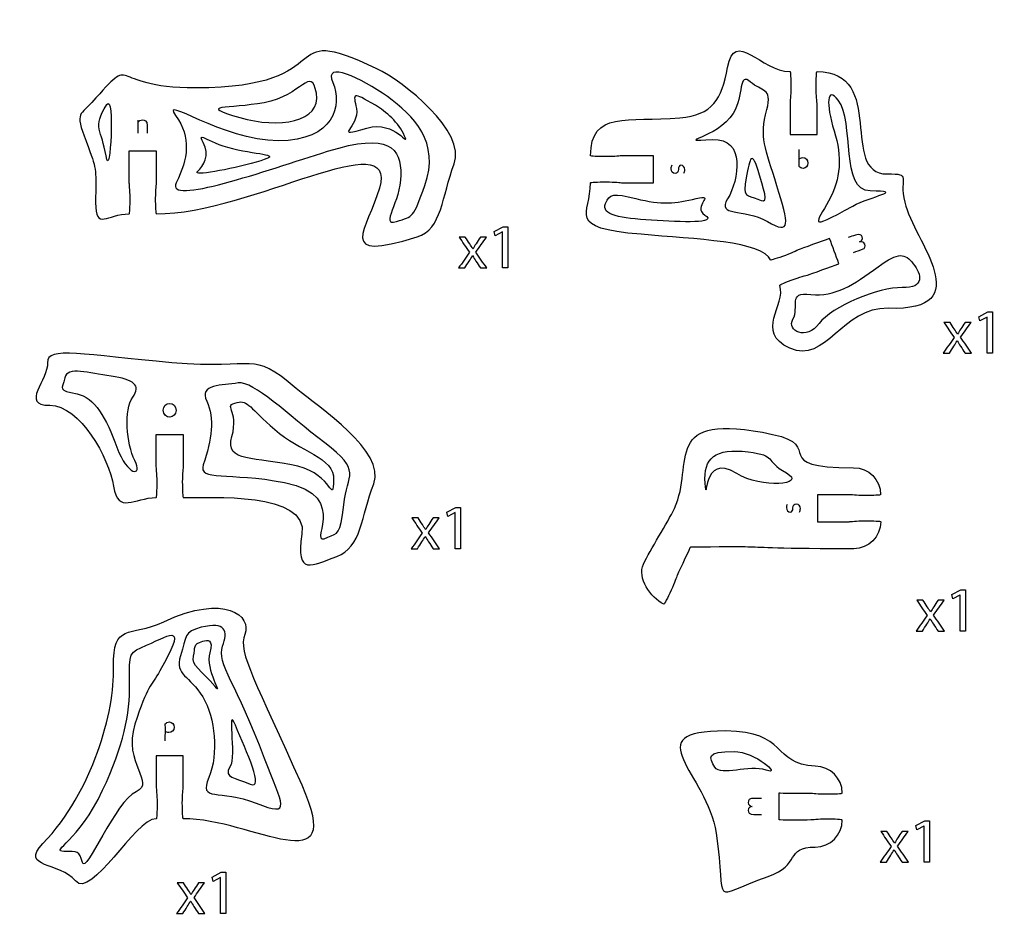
# Model space of a CAD drawing. Extents: x 0 to 1000, y 0 to 600.
# Drawn here: x 542 to 650, y 195.3 to 294.6 of the extents above; entities that cross this region are included whole.
import ezdxf

# ---------------------------------------------------------------- set-up
doc = ezdxf.new("R2010")
doc.units = 0
doc.header["$MEASUREMENT"] = 0
doc.layers.add('DEFAULT', color=7, linetype='CONTINUOUS')

msp = doc.modelspace()

# ---------------------------------------------------------------- linework, layer by layer
at = {"layer": 'DEFAULT', "color": 250}
for points in [[(595.61, 271.02), (595.6, 271.02), (594.8, 270.59), (594.68, 271.06), (595.68, 271.6), (596.21, 271.6), (596.21, 267.01), (595.61, 267.01)], [(649.44, 261.55), (649.43, 261.55), (648.63, 261.12), (648.51, 261.59), (649.52, 262.13), (650.04, 262.13), (650.04, 257.54), (649.44, 257.54)], [(590.36, 239.83), (590.34, 239.83), (589.54, 239.4), (589.42, 239.87), (590.43, 240.41), (590.96, 240.41), (590.96, 235.82), (590.36, 235.82)], [(646.45, 230.67), (646.43, 230.67), (645.63, 230.24), (645.51, 230.72), (646.52, 231.25), (647.04, 231.25), (647.04, 226.66), (646.45, 226.66)], [(642.45, 205), (642.43, 205), (641.63, 204.56), (641.51, 205.04), (642.52, 205.57), (643.04, 205.57), (643.04, 200.99), (642.45, 200.99)], [(564.3, 199.28), (564.29, 199.28), (563.49, 198.85), (563.37, 199.32), (564.37, 199.86), (564.9, 199.86), (564.9, 195.27), (564.3, 195.27)]]:
    msp.add_lwpolyline(points, close=True, dxfattribs=at)
at = {"layer": 'DEFAULT', "color": 1}
for points, knots in [([(554.15, 273.02), (551.69, 273.02), (550.42, 271.09), (550.42, 274.28), (550.42, 277.8), (550.61, 277.84), (549.62, 280.41), (548.09, 284.38), (548.53, 283.79), (550, 285.41), (555.19, 291.13), (551.28, 287.02), (561.52, 287.02), (578.14, 287.02), (570.17, 294.63), (581.65, 289.15), (584.67, 287.71), (591.61, 282.18), (590.24, 278.57), (588.87, 274.95), (588.92, 271.34), (586.13, 270.47), (576.88, 267.58), (580.63, 271.28), (581.94, 275.88), (584.03, 283.26), (567.78, 273.02), (557.15, 273.02), (557.1, 273.02), (557.05, 273.81), (557.05, 274.77), (557.05, 275.74), (557.15, 276.35), (557.15, 276.52), (557.15, 277.4), (557.15, 280.02), (557.15, 280.02), (556.15, 280.02), (555.15, 280.02), (554.15, 280.02), (554.15, 278.86), (554.15, 277.69), (554.15, 276.52), (554.15, 276.35), (554.25, 275.74), (554.25, 274.77), (554.25, 273.81), (554.21, 273.02), (554.15, 273.02)], [1, 1, 1, 1, 2, 2, 2, 3, 3, 3, 4, 4, 4, 5, 5, 5, 6, 6, 6, 7, 7, 7, 8, 8, 8, 9, 9, 9, 10, 10, 10, 11, 11, 11, 12, 12, 12, 13, 13, 13, 21.504, 21.504, 21.504, 31.426, 31.426, 31.426, 32.426, 32.426, 32.426, 33.426, 33.426, 33.426, 33.426]), ([(611.02, 270.75), (617.01, 270.23), (624.62, 269.97), (625.37, 267.9), (625.39, 267.85), (626.14, 268.08), (627.05, 268.41), (627.96, 268.74), (628.5, 269.04), (628.66, 269.1), (629.48, 269.4), (631.95, 270.3), (631.95, 270.3), (632.29, 269.36), (632.63, 268.42), (632.98, 267.48), (632.98, 267.48), (630.51, 266.58), (629.69, 266.28), (629.52, 266.22), (628.92, 266.11), (628.01, 265.78), (627.1, 265.45), (626.38, 265.13), (626.4, 265.08), (627.19, 262.9), (623.55, 259.91), (627.53, 258.09), (631.51, 256.27), (633.37, 262.69), (638.44, 262.53), (648.65, 262.21), (641.31, 270.01), (640.29, 274.31), (639.6, 277.18), (641.18, 277.47), (638.34, 277.46), (632.94, 277.43), (638.34, 288.83), (630.55, 288.83), (630.49, 288.83), (630.45, 288.05), (630.45, 287.08), (630.45, 286.11), (630.55, 285.51), (630.55, 285.33), (630.55, 284.16), (630.55, 283), (630.55, 281.83), (629.55, 281.83), (628.55, 281.83), (627.55, 281.83), (627.55, 283), (627.55, 284.16), (627.55, 285.33), (627.55, 285.51), (627.65, 286.11), (627.65, 287.08), (627.65, 288.05), (627.6, 288.83), (627.55, 288.83), (624.33, 288.83), (621.39, 293.69), (620.61, 289.29), (619.98, 285.74), (618.94, 284), (615.31, 283.69), (609.5, 283.19), (605.4, 284.53), (605.4, 279.48), (605.4, 279.42), (606.18, 279.38), (607.15, 279.38), (608.12, 279.38), (608.73, 279.48), (608.9, 279.48), (610.07, 279.48), (611.23, 279.48), (612.4, 279.48), (612.4, 278.48), (612.4, 277.48), (612.4, 276.48), (611.23, 276.48), (610.07, 276.48), (608.9, 276.48), (608.73, 276.48), (608.12, 276.58), (607.15, 276.58), (606.18, 276.58), (605.4, 276.54), (605.4, 276.48), (605.4, 272.9), (602.49, 271.48), (611.02, 270.75)], [1, 1, 1, 1, 2, 2, 2, 3, 3, 3, 4, 4, 4, 5, 5, 5, 13.500517, 13.500517, 13.500517, 14.500517, 14.500517, 14.500517, 15.500517, 15.500517, 15.500517, 16.500517, 16.500517, 16.500517, 17.500517, 17.500517, 17.500517, 18.500517, 18.500517, 18.500517, 19.500517, 19.500517, 19.500517, 20.500517, 20.500517, 20.500517, 21.500517, 21.500517, 21.500517, 22.500517, 22.500517, 22.500517, 23.500517, 23.500517, 23.500517, 33.420517, 33.420517, 33.420517, 41.930517, 41.930517, 41.930517, 51.850517, 51.850517, 51.850517, 52.850517, 52.850517, 52.850517, 53.850517, 53.850517, 53.850517, 54.850517, 54.850517, 54.850517, 55.850517, 55.850517, 55.850517, 56.850517, 56.850517, 56.850517, 57.850517, 57.850517, 57.850517, 58.850517, 58.850517, 58.850517, 68.770517, 68.770517, 68.770517, 77.270517, 77.270517, 77.270517, 87.190517, 87.190517, 87.190517, 88.190517, 88.190517, 88.190517, 89.190517, 89.190517, 89.190517, 90.190517, 90.190517, 90.190517, 90.190517]), ([(557.15, 241.49), (554.69, 241.49), (552.92, 239.6), (552.42, 242.75), (551.92, 245.9), (548.68, 251.75), (545.32, 251.75), (541.96, 251.75), (545.2, 254.62), (545.07, 256.48), (544.95, 258.35), (549.18, 257.36), (558.89, 256.48), (568.61, 255.61), (567.48, 258.02), (572.71, 253.62), (575.28, 251.47), (582.68, 246.65), (581.31, 243.04), (579.94, 239.43), (579.94, 235.94), (577.2, 234.94), (574.46, 233.95), (572.59, 232.7), (573.34, 237.43), (574.08, 242.17), (563.09, 241.49), (560.15, 241.49), (560.1, 241.49), (560.05, 242.28), (560.05, 243.25), (560.05, 244.21), (560.15, 244.82), (560.15, 244.99), (560.15, 245.87), (560.15, 248.5), (560.15, 248.5), (559.15, 248.5), (558.15, 248.5), (557.15, 248.5), (557.15, 248.5), (557.15, 245.87), (557.15, 244.99), (557.15, 244.82), (557.25, 244.21), (557.25, 243.25), (557.25, 242.28), (557.21, 241.49), (557.15, 241.49)], [1, 1, 1, 1, 2, 2, 2, 3, 3, 3, 4, 4, 4, 5, 5, 5, 6, 6, 6, 7, 7, 7, 8, 8, 8, 9, 9, 9, 10, 10, 10, 11, 11, 11, 12, 12, 12, 13, 13, 13, 21.504, 21.504, 21.504, 22.504, 22.504, 22.504, 23.504, 23.504, 23.504, 24.504, 24.504, 24.504, 24.504]), ([(630.91, 235.82), (631.84, 235.81), (633.69, 235.82), (634.62, 235.82), (636.27, 235.82), (637.62, 237.17), (637.62, 238.82), (637.62, 238.88), (636.83, 238.92), (635.87, 238.92), (634.9, 238.92), (634.29, 238.82), (634.11, 238.82), (633.24, 238.82), (630.61, 238.82), (630.61, 238.82), (630.61, 239.82), (630.61, 240.82), (630.61, 241.82), (630.61, 241.82), (633.24, 241.82), (634.11, 241.82), (634.29, 241.82), (634.9, 241.72), (635.87, 241.72), (636.83, 241.72), (637.61, 241.77), (637.61, 241.82), (637.61, 243.48), (636.27, 244.82), (634.61, 244.82), (624.95, 244.82), (631.54, 247.27), (625.62, 248.52), (612.99, 251.21), (617.04, 245.29), (614.71, 240.29), (613.97, 238.71), (612.01, 235.68), (611.27, 234.1), (610.57, 232.59), (612.03, 230.36), (613.53, 229.66), (613.58, 229.64), (613.95, 230.33), (614.36, 231.2), (614.77, 232.08), (614.93, 232.67), (615.01, 232.83), (615.38, 233.62), (616.48, 236), (616.48, 236), (616.48, 236), (620.56, 236.01), (622.21, 236.01), (624.18, 236.01), (623.91, 235.87), (630.91, 235.82)], [1, 1, 1, 1, 2, 2, 2, 3, 3, 3, 4, 4, 4, 5, 5, 5, 6, 6, 6, 14.504, 14.504, 14.504, 15.504, 15.504, 15.504, 16.504, 16.504, 16.504, 17.504, 17.504, 17.504, 18.504, 18.504, 18.504, 19.504, 19.504, 19.504, 20.504, 20.504, 20.504, 21.504, 21.504, 21.504, 22.504, 22.504, 22.504, 23.504, 23.504, 23.504, 24.504, 24.504, 24.504, 25.504, 25.504, 25.504, 26.504, 26.504, 26.504, 27.504, 27.504, 27.504, 27.504]), ([(560.15, 205.81), (567.95, 205.81), (578.29, 198.27), (573.31, 209.56), (568.33, 220.84), (566.16, 224.31), (566.99, 226.3), (567.82, 228.29), (564.85, 230.91), (557.98, 227.7), (554.16, 225.91), (552.29, 227.66), (552.42, 222.68), (552.54, 217.69), (550.14, 208.91), (544.57, 203.04), (541.96, 200.3), (546.44, 201.03), (548.19, 198.9), (549.93, 196.77), (554.8, 205.81), (557.15, 205.81), (557.21, 205.81), (557.25, 206.6), (557.25, 207.56), (557.25, 208.53), (557.15, 209.14), (557.15, 209.31), (557.15, 210.19), (557.15, 212.81), (557.15, 212.81), (558.15, 212.81), (559.15, 212.81), (560.15, 212.81), (560.15, 212.81), (560.15, 210.19), (560.15, 209.31), (560.15, 209.14), (560.05, 208.53), (560.05, 207.56), (560.05, 206.6), (560.1, 205.81), (560.15, 205.81)], [1, 1, 1, 1, 2, 2, 2, 3, 3, 3, 4, 4, 4, 5, 5, 5, 6, 6, 6, 7, 7, 7, 8, 8, 8, 9, 9, 9, 10, 10, 10, 11, 11, 11, 19.504, 19.504, 19.504, 20.504, 20.504, 20.504, 21.504, 21.504, 21.504, 22.504, 22.504, 22.504, 22.504]), ([(620.4, 215.56), (627.29, 215.56), (625.55, 211.87), (630.36, 211.66), (632.01, 211.59), (633.35, 210.32), (633.35, 208.66), (633.35, 208.61), (632.57, 208.56), (631.6, 208.56), (630.63, 208.56), (630.03, 208.66), (629.85, 208.66), (628.98, 208.66), (626.35, 208.67), (626.35, 208.67), (626.35, 207.67), (626.35, 206.67), (626.35, 205.67), (626.35, 205.67), (628.98, 205.66), (629.85, 205.67), (630.03, 205.67), (630.64, 205.76), (631.6, 205.76), (632.57, 205.76), (633.35, 205.72), (633.35, 205.66), (633.35, 204), (632.01, 202.66), (630.35, 202.66), (626.97, 202.66), (628.75, 200.64), (625.14, 199.4), (618.34, 197.06), (620.61, 195.84), (619.35, 204.22), (618.36, 210.86), (610.27, 215.56), (620.4, 215.56)], [1, 1, 1, 1, 2, 2, 2, 3.009849, 3.009849, 3.009849, 4.009849, 4.009849, 4.009849, 5.009849, 5.009849, 5.009849, 6.009849, 6.009849, 6.009849, 14.513849, 14.513849, 14.513849, 15.513849, 15.513849, 15.513849, 16.513849, 16.513849, 16.513849, 17.513849, 17.513849, 17.513849, 18.513849, 18.513849, 18.513849, 19.513849, 19.513849, 19.513849, 20.513849, 20.513849, 20.513849, 21.513849, 21.513849, 21.513849, 21.513849])]:
    msp.add_open_spline(points, degree=3, knots=knots, dxfattribs=at)
at = {"layer": 'DEFAULT', "color": 5}
for points, knots in [([(586.98, 276.17), (585.66, 272.51), (585.73, 272.77), (583.83, 272.18), (581.92, 271.6), (584.32, 274.34), (584.32, 277.33), (584.32, 280.32), (583.08, 282.14), (576.19, 279.98), (569.3, 277.82), (558.1, 273.84), (559.38, 276.49), (560.67, 279.15), (561.09, 281.51), (559.3, 283.94), (557.51, 286.37), (564.49, 281.14), (570.71, 281.14), (576.94, 281.15), (577.85, 285.13), (576.77, 287.62), (575.69, 290.11), (579.92, 288.12), (582.83, 286.05), (585.73, 283.97), (588.72, 280.98), (586.98, 276.17)], [1, 1, 1, 1, 2, 2, 2, 3, 3, 3, 4, 4, 4, 5, 5, 5, 6, 6, 6, 7, 7, 7, 8, 8, 8, 9, 9, 9, 10, 10, 10, 10]), ([(624.97, 284.62), (624.13, 281.42), (624.79, 280.44), (626.09, 276.15), (627.4, 271.86), (627.71, 270.62), (625.04, 272.17), (622.36, 273.73), (619.37, 272.62), (620.62, 274.7), (621.86, 276.78), (622.65, 281.5), (618.94, 281.28), (614.35, 281.01), (619.5, 281.33), (621.24, 284.19), (622.45, 286.18), (621.79, 288.86), (623.17, 287.67), (624.37, 286.64), (625.61, 287.05), (624.97, 284.62)], [0, 0, 0, 0, 1, 1, 1, 2, 2, 2, 3, 3, 3, 4, 4, 4, 5, 5, 5, 6, 6, 6, 7, 7, 7, 7]), ([(631.83, 274.45), (633.22, 277.03), (633.36, 279.27), (632.44, 282.26), (631.53, 285.25), (631.63, 287.31), (632.91, 285.65), (634.75, 283.25), (633.13, 275.57), (636.46, 275.57), (640.43, 275.57), (636.55, 275.03), (634.51, 273.89), (629.24, 270.93), (630.58, 272.12), (631.83, 274.45)], [0, 0, 0, 0, 1, 1, 1, 2, 2, 2, 3, 3, 3, 4, 4, 4, 5, 5, 5, 5]), ([(637.34, 267.15), (634.61, 265.15), (632.53, 263.75), (629.87, 264.08), (627.22, 264.41), (628.63, 262.67), (627.88, 261.34), (627.13, 260.01), (629.37, 258.93), (630.78, 260.84), (632.2, 262.75), (637.42, 264.91), (640, 264.83), (642.57, 264.74), (642.16, 266.32), (641.24, 267.48), (640.33, 268.65), (639.63, 268.83), (637.34, 267.15)], [0, 0, 0, 0, 1, 1, 1, 2, 2, 2, 3, 3, 3, 4, 4, 4, 5, 5, 5, 6, 6, 6, 6]), ([(548.36, 253.02), (546.15, 253.45), (546.71, 253.47), (547, 254.79), (547.29, 256.13), (549.64, 255.31), (552.13, 254.98), (554.62, 254.64), (555.53, 253.98), (554.54, 252.65), (553.54, 251.32), (553.83, 247.46), (554.77, 245.61), (555.7, 243.77), (553.95, 243.85), (552.79, 247.09), (551.63, 250.33), (550.27, 252.64), (548.36, 253.02)], [0, 0, 0, 0, 1, 1, 1, 2, 2, 2, 3, 3, 3, 4, 4, 4, 5, 5, 5, 6, 6, 6, 6]), ([(562.38, 245.14), (563.3, 247.94), (563.67, 250.31), (562.76, 252.21), (561.84, 254.1), (564.5, 253.98), (566.24, 254.23), (567.99, 254.47), (571.72, 250.74), (575.87, 247.58), (580.02, 244.43), (578.4, 244.18), (577.99, 240.7), (577.57, 237.21), (577.33, 237.64), (576.22, 237.09), (573.5, 235.76), (579.11, 241.71), (571.39, 243.18), (565.23, 244.36), (561.78, 243.28), (562.38, 245.14)], [0, 0, 0, 0, 1, 1, 1, 2, 2, 2, 3, 3, 3, 4, 4, 4, 5, 5, 5, 6, 6, 6, 7, 7, 7, 7]), ([(622.89, 246.57), (619.25, 247.02), (617.88, 245.91), (618.13, 243.08), (618.38, 240.26), (617.66, 246.67), (621.64, 244.16), (624.34, 242.46), (629.51, 242.91), (627.15, 244.24), (624.57, 245.7), (626.22, 246.15), (622.89, 246.57)], [0, 0, 0, 0, 1, 1, 1, 2, 2, 2, 3, 3, 3, 4, 4, 4, 4]), ([(551.2, 208.97), (548.56, 203.27), (545.34, 202.24), (546.9, 202.18), (548.46, 202.12), (548.58, 202.31), (548.95, 200.94), (549.33, 199.57), (552.67, 207.85), (554.91, 208.81), (557.15, 209.78), (553.39, 211.96), (554.79, 216.31), (556.18, 220.67), (556.6, 220.54), (557.56, 222.25), (560.51, 227.54), (559.07, 226.42), (556.07, 225.09), (554.16, 224.25), (554.12, 224.35), (554.18, 220.86), (554.25, 217.37), (553.51, 213.98), (551.2, 208.97)], [0, 0, 0, 0, 1, 1, 1, 2, 2, 2, 3, 3, 3, 4, 4, 4, 5, 5, 5, 6, 6, 6, 7, 7, 7, 8, 8, 8, 8]), ([(569.19, 212.52), (571.14, 207.29), (572.36, 205.92), (568.25, 207.54), (564.14, 209.16), (561.84, 207.59), (563, 210.4), (564.08, 213.02), (563.73, 217), (562.31, 219.36), (560.9, 221.73), (559.16, 221.73), (559.85, 223.91), (560.53, 226.09), (560.18, 226.59), (562.15, 227.08), (564.87, 227.77), (565.14, 226.67), (564.52, 224.97), (563.83, 223.1), (566.12, 220.71), (569.19, 212.52)], [0, 0, 0, 0, 1, 1, 1, 2, 2, 2, 3, 3, 3, 4, 4, 4, 5, 5, 5, 6, 6, 6, 7, 7, 7, 7])]:
    msp.add_open_spline(points, degree=3, knots=knots, dxfattribs=at)
at = {"layer": 'DEFAULT', "color": 3}
for points, knots in [([(566.45, 283.72), (561.41, 285.18), (565.27, 284.67), (569.13, 285.37), (573.37, 286.13), (574.35, 289.61), (574.94, 286.42), (575.52, 283.22), (570.74, 282.47), (566.45, 283.72)], [0, 0, 0, 0, 1, 1, 1, 2, 2, 2, 3, 3, 3, 3]), ([(551.66, 285.16), (549.98, 282.61), (551.13, 282.35), (551.58, 279.46), (552.04, 276.57), (552.58, 286.55), (551.66, 285.16)], [0, 0, 0, 0, 1, 1, 1, 2, 2, 2, 2]), ([(579.38, 284.75), (579.07, 286.41), (578.81, 286.67), (581.5, 285.09), (582.64, 284.42), (584.12, 283.14), (584.74, 281.67), (585.36, 280.19), (583.71, 283.48), (580.55, 282.56), (576.52, 281.38), (579.79, 282.61), (579.38, 284.75)], [0, 0, 0, 0, 1, 1, 1, 2, 2, 2, 3, 3, 3, 4, 4, 4, 4]), ([(562.37, 280.96), (563.13, 279.54), (562.41, 278.32), (561.75, 277.74), (561.08, 277.16), (565.32, 277.95), (568.26, 278.78), (571.21, 279.61), (569.31, 279.52), (566.2, 280.14), (562.93, 280.79), (561.61, 282.39), (562.37, 280.96)], [0, 0, 0, 0, 1, 1, 1, 2, 2, 2, 3, 3, 3, 4, 4, 4, 4]), ([(624.16, 277.34), (624.9, 274.81), (625.16, 274.11), (623.98, 274.64), (622.8, 275.16), (622.23, 274.79), (622.67, 277.03), (623.11, 279.27), (623.29, 280.33), (624.16, 277.34)], [0, 0, 0, 0, 1, 1, 1, 2, 2, 2, 3, 3, 3, 3]), ([(610.41, 274.73), (607.9, 275.37), (607.53, 275.25), (607.06, 274.17), (606.52, 272.89), (608.73, 272.53), (612.15, 272.32), (615.57, 272.11), (619.59, 271.91), (618.09, 272.89), (616.6, 273.86), (619.43, 275.26), (617.13, 274.73), (614.83, 274.19), (613.33, 273.98), (610.41, 274.73)], [0, 0, 0, 0, 1, 1, 1, 2, 2, 2, 3, 3, 3, 4, 4, 4, 5, 5, 5, 5]), ([(566.16, 252.08), (564.42, 251.69), (566.39, 251.28), (565.56, 248.29), (564.72, 245.3), (568.1, 246.11), (572.88, 244.97), (576.82, 244.03), (576.7, 240.57), (576.86, 243.49), (577, 245.93), (573.05, 246.61), (570.31, 249.05), (567.57, 251.49), (567.32, 252.33), (566.16, 252.08)], [0, 0, 0, 0, 1, 1, 1, 2, 2, 2, 3, 3, 3, 4, 4, 4, 5, 5, 5, 5]), ([(562.31, 225.53), (561.18, 225.21), (561.53, 224.86), (561.28, 223.86), (561.03, 222.87), (562.16, 222.35), (563.71, 220.49), (564.64, 219.36), (562.55, 222.37), (563.11, 224.26), (563.55, 225.79), (562.85, 225.68), (562.31, 225.53)], [0, 0, 0, 0, 1, 1, 1, 2, 2, 2, 3, 3, 3, 4, 4, 4, 4]), ([(565.95, 216.19), (567.15, 213.27), (569.25, 208.91), (567.57, 209.66), (565.89, 210.41), (564.6, 210.33), (565.34, 211.56), (566.09, 212.8), (564.92, 218.7), (565.95, 216.19)], [0, 0, 0, 0, 1, 1, 1, 2, 2, 2, 3, 3, 3, 3]), ([(621.33, 213.28), (618.18, 213.28), (618.55, 212.62), (619.21, 211.54), (619.87, 210.46), (623, 211.87), (624.89, 211.21), (626.78, 210.54), (623.62, 213.28), (621.33, 213.28)], [0, 0, 0, 0, 1, 1, 1, 2, 2, 2, 3, 3, 3, 3])]:
    msp.add_open_spline(points, degree=3, knots=knots, dxfattribs=at)
at = {"layer": 'DEFAULT', "color": 250}
for points, knots in [([(555.16, 281.99), (555.16, 282.34), (555.16, 282.69), (555.16, 283.05), (555.16, 283.2), (555.16, 283.32), (555.15, 283.44)], [0, 0, 0, 0, 3, 3, 3, 4, 4, 4, 4]), ([(555.16, 283.2), (555.23, 283.34), (555.4, 283.47), (555.64, 283.47), (555.84, 283.47), (556.15, 283.35), (556.15, 282.85), (556.15, 282.57), (556.15, 282.28), (556.15, 281.99)], [0, 0, 0, 0, 1, 1, 1, 2, 2, 2, 4.457, 4.457, 4.457, 4.457]), ([(628.56, 279.09), (628.63, 279.2), (628.8, 279.27), (628.96, 279.27), (629.26, 279.27), (629.54, 279.07), (629.54, 278.66), (629.54, 278.32), (629.31, 278.08), (629, 278.08), (628.8, 278.08), (628.65, 278.17), (628.56, 278.3), (628.56, 278.44), (628.56, 280.16), (628.56, 280.16)], [0, 0, 0, 0, 1, 1, 1, 2, 2, 2, 3, 3, 3, 4, 4, 4, 5, 5, 5, 5]), ([(615.77, 277.56), (615.82, 277.64), (615.86, 277.77), (615.86, 277.92), (615.86, 278.23), (615.67, 278.42), (615.44, 278.42), (615.26, 278.42), (615.15, 278.21), (615.15, 277.99), (615.15, 277.65), (615, 277.51), (614.78, 277.51), (614.53, 277.51), (614.35, 277.71), (614.35, 278.05), (614.35, 278.21), (614.39, 278.36), (614.45, 278.46)], [0, 0, 0, 0, 1, 1, 1, 2, 2, 2, 3, 3, 3, 4, 4, 4, 5, 5, 5, 6, 6, 6, 6]), ([(591.48, 270.43), (591.65, 270.19), (591.81, 269.94), (591.97, 269.7), (592.1, 269.51), (592.2, 269.33), (592.32, 269.14), (592.32, 269.14), (592.33, 269.14), (592.34, 269.14), (592.45, 269.34), (592.57, 269.52), (592.68, 269.7), (592.84, 269.94), (593, 270.19), (593.16, 270.43), (593.38, 270.43), (593.6, 270.43), (593.83, 270.43), (593.44, 269.88), (593.05, 269.33), (592.66, 268.78), (593.06, 268.19), (593.46, 267.6), (593.86, 267.01), (593.63, 267.01), (593.39, 267.01), (593.16, 267.01), (592.99, 267.27), (592.82, 267.53), (592.66, 267.78), (592.52, 267.98), (592.41, 268.17), (592.29, 268.38), (592.28, 268.38), (592.28, 268.38), (592.28, 268.38), (592.16, 268.17), (592.04, 267.99), (591.92, 267.78), (591.75, 267.53), (591.59, 267.27), (591.42, 267.01), (591.19, 267.01), (590.97, 267.01), (590.74, 267.01), (591.14, 267.6), (591.55, 268.18), (591.95, 268.76), (591.56, 269.31), (591.18, 269.87), (590.79, 270.43), (591.02, 270.43), (591.25, 270.43), (591.48, 270.43)], [0, 0, 0, 0, 2.49671, 2.49671, 2.49671, 3.49671, 3.49671, 3.49671, 3.55671, 3.55671, 3.55671, 4.55671, 4.55671, 4.55671, 7.025985, 7.025985, 7.025985, 8.926985, 8.926985, 8.926985, 14.655661, 14.655661, 14.655661, 20.70271, 20.70271, 20.70271, 22.70371, 22.70371, 22.70371, 25.305402, 25.305402, 25.305402, 26.305402, 26.305402, 26.305402, 26.345402, 26.345402, 26.345402, 27.345402, 27.345402, 27.345402, 29.936772, 29.936772, 29.936772, 31.876772, 31.876772, 31.876772, 37.897327, 37.897327, 37.897327, 43.662349, 43.662349, 43.662349, 45.622349, 45.622349, 45.622349, 45.622349]), ([(634.61, 268.74), (634.96, 268.86), (635.31, 268.99), (635.66, 269.12), (635.81, 269.17), (635.96, 269.38), (635.85, 269.67), (635.78, 269.86), (635.5, 269.96), (635.28, 269.91), (635.5, 269.99), (635.67, 270.17), (635.55, 270.48), (635.49, 270.66), (635.29, 270.85), (634.81, 270.67), (634.55, 270.58), (634.28, 270.48), (634.01, 270.38)], [0, 0, 0, 0, 3.156168, 3.156168, 3.156168, 4.156168, 4.156168, 4.156168, 5.156168, 5.156168, 5.156168, 6.156168, 6.156168, 6.156168, 7.156168, 7.156168, 7.156168, 9.579383, 9.579383, 9.579383, 9.579383]), ([(645.32, 260.96), (645.48, 260.71), (645.64, 260.47), (645.8, 260.23), (645.93, 260.03), (646.04, 259.86), (646.15, 259.67), (646.16, 259.67), (646.16, 259.67), (646.17, 259.67), (646.28, 259.87), (646.4, 260.05), (646.51, 260.23), (646.67, 260.47), (646.83, 260.72), (646.99, 260.96), (647.21, 260.96), (647.44, 260.96), (647.66, 260.96), (647.27, 260.41), (646.88, 259.86), (646.5, 259.31), (646.9, 258.72), (647.3, 258.13), (647.7, 257.54), (647.46, 257.54), (647.22, 257.54), (646.99, 257.54), (646.82, 257.8), (646.66, 258.06), (646.49, 258.31), (646.35, 258.51), (646.24, 258.7), (646.12, 258.91), (646.12, 258.91), (646.11, 258.91), (646.11, 258.91), (645.99, 258.7), (645.87, 258.52), (645.75, 258.31), (645.58, 258.06), (645.42, 257.8), (645.25, 257.54), (645.03, 257.54), (644.8, 257.54), (644.57, 257.54), (644.97, 258.12), (645.38, 258.71), (645.78, 259.29), (645.4, 259.84), (645.01, 260.4), (644.63, 260.96), (644.86, 260.96), (645.09, 260.96), (645.32, 260.96)], [0, 0, 0, 0, 2.496157, 2.496157, 2.496157, 3.496157, 3.496157, 3.496157, 3.557157, 3.557157, 3.557157, 4.557157, 4.557157, 4.557157, 7.026432, 7.026432, 7.026432, 8.927432, 8.927432, 8.927432, 14.655291, 14.655291, 14.655291, 20.702604, 20.702604, 20.702604, 22.702604, 22.702604, 22.702604, 25.30568, 25.30568, 25.30568, 26.30568, 26.30568, 26.30568, 26.34568, 26.34568, 26.34568, 27.34568, 27.34568, 27.34568, 29.937892, 29.937892, 29.937892, 31.877892, 31.877892, 31.877892, 37.899267, 37.899267, 37.899267, 43.664036, 43.664036, 43.664036, 45.625036, 45.625036, 45.625036, 45.625036]), ([(557.94, 251.21), (557.94, 250.68), (558.31, 250.44), (558.66, 250.44), (559.06, 250.44), (559.36, 250.73), (559.36, 251.19), (559.36, 251.68), (559.04, 251.96), (558.64, 251.96), (558.22, 251.96), (557.94, 251.66), (557.94, 251.21)], [0, 0, 0, 0, 1, 1, 1, 2, 2, 2, 3, 3, 3, 4, 4, 4, 4]), ([(627.24, 240.74), (627.19, 240.66), (627.15, 240.53), (627.15, 240.39), (627.15, 240.07), (627.34, 239.89), (627.58, 239.89), (627.75, 239.89), (627.87, 240.09), (627.87, 240.31), (627.87, 240.65), (628.01, 240.79), (628.23, 240.79), (628.48, 240.79), (628.66, 240.6), (628.66, 240.25), (628.66, 240.09), (628.63, 239.95), (628.57, 239.84)], [0, 0, 0, 0, 1, 1, 1, 2, 2, 2, 3, 3, 3, 4, 4, 4, 5, 5, 5, 6, 6, 6, 6]), ([(586.23, 239.23), (586.39, 238.99), (586.55, 238.74), (586.72, 238.5), (586.84, 238.31), (586.95, 238.13), (587.06, 237.94), (587.07, 237.94), (587.08, 237.94), (587.08, 237.94), (587.2, 238.15), (587.31, 238.32), (587.42, 238.51), (587.58, 238.75), (587.74, 238.99), (587.9, 239.23), (588.13, 239.23), (588.35, 239.23), (588.57, 239.23), (588.18, 238.68), (587.8, 238.13), (587.41, 237.58), (587.81, 236.99), (588.21, 236.41), (588.61, 235.82), (588.37, 235.82), (588.14, 235.82), (587.9, 235.82), (587.73, 236.07), (587.57, 236.33), (587.4, 236.59), (587.27, 236.79), (587.15, 236.98), (587.03, 237.18), (587.03, 237.18), (587.02, 237.18), (587.02, 237.18), (586.91, 236.98), (586.79, 236.79), (586.66, 236.59), (586.5, 236.33), (586.33, 236.07), (586.17, 235.82), (585.94, 235.82), (585.71, 235.82), (585.48, 235.82), (585.89, 236.4), (586.29, 236.98), (586.69, 237.56), (586.31, 238.12), (585.92, 238.68), (585.54, 239.23), (585.77, 239.23), (586, 239.23), (586.23, 239.23)], [0, 0, 0, 0, 2.496157, 2.496157, 2.496157, 3.496157, 3.496157, 3.496157, 3.557157, 3.557157, 3.557157, 4.557157, 4.557157, 4.557157, 7.026432, 7.026432, 7.026432, 8.927432, 8.927432, 8.927432, 14.656108, 14.656108, 14.656108, 20.702595, 20.702595, 20.702595, 22.702595, 22.702595, 22.702595, 25.304832, 25.304832, 25.304832, 26.304832, 26.304832, 26.304832, 26.344832, 26.344832, 26.344832, 27.344832, 27.344832, 27.344832, 29.936203, 29.936203, 29.936203, 31.876203, 31.876203, 31.876203, 37.896758, 37.896758, 37.896758, 43.662349, 43.662349, 43.662349, 45.623349, 45.623349, 45.623349, 45.623349]), ([(642.32, 230.08), (642.48, 229.84), (642.64, 229.59), (642.8, 229.35), (642.93, 229.16), (643.04, 228.98), (643.15, 228.79), (643.16, 228.79), (643.16, 228.79), (643.17, 228.79), (643.28, 228.99), (643.4, 229.17), (643.51, 229.35), (643.67, 229.6), (643.83, 229.84), (643.99, 230.08), (644.21, 230.08), (644.44, 230.08), (644.66, 230.08), (644.27, 229.53), (643.88, 228.98), (643.5, 228.43), (643.9, 227.84), (644.3, 227.25), (644.7, 226.66), (644.46, 226.66), (644.23, 226.66), (643.99, 226.66), (643.82, 226.92), (643.66, 227.18), (643.49, 227.43), (643.35, 227.63), (643.24, 227.82), (643.12, 228.03), (643.12, 228.03), (643.11, 228.03), (643.11, 228.03), (642.99, 227.82), (642.88, 227.64), (642.75, 227.43), (642.58, 227.18), (642.42, 226.92), (642.25, 226.66), (642.03, 226.66), (641.8, 226.66), (641.57, 226.66), (641.97, 227.25), (642.38, 227.83), (642.78, 228.41), (642.4, 228.97), (642.01, 229.52), (641.63, 230.08), (641.86, 230.08), (642.09, 230.08), (642.32, 230.08)], [0, 0, 0, 0, 2.496157, 2.496157, 2.496157, 3.496157, 3.496157, 3.496157, 3.557157, 3.557157, 3.557157, 4.557157, 4.557157, 4.557157, 7.026432, 7.026432, 7.026432, 8.927432, 8.927432, 8.927432, 14.656108, 14.656108, 14.656108, 20.702595, 20.702595, 20.702595, 22.702595, 22.702595, 22.702595, 25.304832, 25.304832, 25.304832, 26.304832, 26.304832, 26.304832, 26.344832, 26.344832, 26.344832, 27.344832, 27.344832, 27.344832, 29.936203, 29.936203, 29.936203, 31.876203, 31.876203, 31.876203, 37.896758, 37.896758, 37.896758, 43.662349, 43.662349, 43.662349, 45.623349, 45.623349, 45.623349, 45.623349]), ([(558.16, 214.48), (558.16, 214.48), (558.17, 216.2), (558.16, 216.34), (558.25, 216.48), (558.4, 216.56), (558.61, 216.56), (558.91, 216.56), (559.14, 216.33), (559.14, 215.99), (559.14, 215.58), (558.86, 215.38), (558.57, 215.38), (558.4, 215.38), (558.24, 215.44), (558.16, 215.55)], [0, 0, 0, 0, 1, 1, 1, 2, 2, 2, 3, 3, 3, 4, 4, 4, 5, 5, 5, 5]), ([(624.39, 208.04), (624.02, 208.04), (623.65, 208.04), (623.27, 208.04), (623.11, 208.04), (622.9, 207.9), (622.9, 207.59), (622.9, 207.39), (623.13, 207.19), (623.36, 207.17), (623.12, 207.17), (622.9, 207.06), (622.9, 206.72), (622.9, 206.53), (623.03, 206.29), (623.53, 206.29), (623.82, 206.29), (624.1, 206.29), (624.39, 206.29)], [0, 0, 0, 0, 3.156, 3.156, 3.156, 4.156, 4.156, 4.156, 5.156, 5.156, 5.156, 6.156, 6.156, 6.156, 7.156, 7.156, 7.156, 9.578, 9.578, 9.578, 9.578]), ([(638.32, 204.4), (638.48, 204.16), (638.64, 203.91), (638.8, 203.67), (638.93, 203.48), (639.04, 203.3), (639.15, 203.11), (639.16, 203.11), (639.16, 203.11), (639.17, 203.11), (639.28, 203.32), (639.4, 203.49), (639.51, 203.68), (639.67, 203.92), (639.83, 204.16), (639.99, 204.4), (640.21, 204.4), (640.44, 204.4), (640.66, 204.4), (640.27, 203.85), (639.88, 203.3), (639.5, 202.75), (639.9, 202.16), (640.3, 201.57), (640.7, 200.99), (640.46, 200.99), (640.23, 200.99), (639.99, 200.99), (639.82, 201.24), (639.66, 201.5), (639.49, 201.76), (639.35, 201.95), (639.24, 202.14), (639.12, 202.35), (639.12, 202.35), (639.11, 202.35), (639.11, 202.35), (638.99, 202.14), (638.87, 201.96), (638.75, 201.76), (638.58, 201.5), (638.42, 201.24), (638.25, 200.99), (638.03, 200.99), (637.8, 200.99), (637.57, 200.99), (637.97, 201.57), (638.38, 202.15), (638.78, 202.73), (638.4, 203.29), (638.01, 203.84), (637.63, 204.4), (637.86, 204.4), (638.09, 204.4), (638.32, 204.4)], [0, 0, 0, 0, 2.496157, 2.496157, 2.496157, 3.496157, 3.496157, 3.496157, 3.557157, 3.557157, 3.557157, 4.557157, 4.557157, 4.557157, 7.026432, 7.026432, 7.026432, 8.927432, 8.927432, 8.927432, 14.655291, 14.655291, 14.655291, 20.702604, 20.702604, 20.702604, 22.702604, 22.702604, 22.702604, 25.30568, 25.30568, 25.30568, 26.30568, 26.30568, 26.30568, 26.34568, 26.34568, 26.34568, 27.34568, 27.34568, 27.34568, 29.937892, 29.937892, 29.937892, 31.877892, 31.877892, 31.877892, 37.898447, 37.898447, 37.898447, 43.664038, 43.664038, 43.664038, 45.625038, 45.625038, 45.625038, 45.625038]), ([(560.17, 198.69), (560.33, 198.45), (560.5, 198.2), (560.66, 197.96), (560.79, 197.77), (560.89, 197.59), (561.01, 197.4), (561.01, 197.4), (561.02, 197.4), (561.03, 197.4), (561.14, 197.6), (561.25, 197.78), (561.37, 197.96), (561.53, 198.21), (561.69, 198.45), (561.84, 198.69), (562.07, 198.69), (562.29, 198.69), (562.52, 198.69), (562.13, 198.14), (561.74, 197.59), (561.35, 197.04), (561.75, 196.45), (562.15, 195.86), (562.55, 195.27), (562.32, 195.27), (562.08, 195.27), (561.84, 195.27), (561.68, 195.53), (561.51, 195.79), (561.34, 196.04), (561.21, 196.24), (561.1, 196.43), (560.98, 196.64), (560.97, 196.64), (560.97, 196.64), (560.96, 196.64), (560.85, 196.43), (560.73, 196.25), (560.6, 196.04), (560.44, 195.79), (560.27, 195.53), (560.11, 195.27), (559.88, 195.27), (559.65, 195.27), (559.42, 195.27), (559.83, 195.86), (560.23, 196.44), (560.64, 197.02), (560.25, 197.58), (559.87, 198.13), (559.48, 198.69), (559.71, 198.69), (559.94, 198.69), (560.17, 198.69)], [0, 0, 0, 0, 2.497543, 2.497543, 2.497543, 3.497543, 3.497543, 3.497543, 3.557543, 3.557543, 3.557543, 4.557543, 4.557543, 4.557543, 7.026819, 7.026819, 7.026819, 8.927819, 8.927819, 8.927819, 14.656494, 14.656494, 14.656494, 20.70437, 20.70437, 20.70437, 22.70537, 22.70537, 22.70537, 25.3079, 25.3079, 25.3079, 26.3079, 26.3079, 26.3079, 26.3479, 26.3479, 26.3479, 27.3479, 27.3479, 27.3479, 29.940112, 29.940112, 29.940112, 31.880112, 31.880112, 31.880112, 37.901487, 37.901487, 37.901487, 43.666509, 43.666509, 43.666509, 45.626509, 45.626509, 45.626509, 45.626509])]:
    msp.add_open_spline(points, degree=3, knots=knots, dxfattribs=at)

doc.saveas('drawing.dxf')
